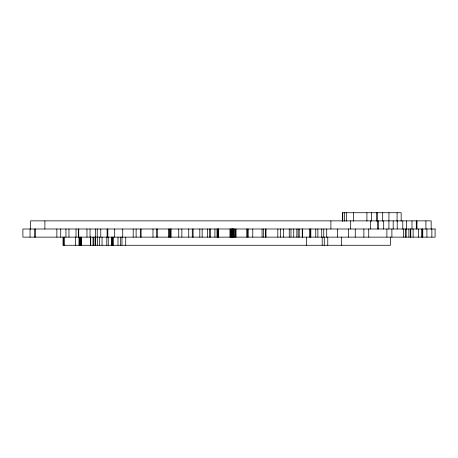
<?xml version="1.0" encoding="UTF-8"?>
<svg xmlns="http://www.w3.org/2000/svg" width="458" height="458" viewBox="0 0 458 458"><rect width="100%" height="100%" fill="white"/><g stroke="black" fill="none" stroke-linecap="round" stroke-linejoin="round"><path stroke-width="0.69" d="M431.865 229L431.865 237.135M431.155 229L431.155 220.865L30.537 220.865L30.537 229M426.908 229L426.908 237.135M425.911 220.865L425.911 229M422.768 229L422.768 237.135M422.345 229L422.345 237.135M421.492 229L421.492 237.135M418.4 229L418.4 237.135M416.969 220.865L416.969 229M416.282 220.865L416.282 229M413.127 229L413.127 237.135M412.011 220.865L412.011 229M410.774 229L410.774 237.135M410.322 229L410.322 237.135M408.874 229L408.874 237.135M406.567 220.865L406.567 229M406.154 229L406.154 237.135M405.301 229L405.301 237.135M403.641 229L403.641 237.135M402.794 220.865L402.794 229M401.156 221.214L401.156 212.724L342.338 212.724L342.338 221.214M397.218 220.865L397.218 229M397.086 212.724L397.086 221.214M393.187 220.865L393.187 229M391.899 229L391.899 237.135M390.468 237.135L390.468 245.276L63.032 245.276L63.032 237.135M388.951 212.724L388.899 229M386.895 229L386.895 237.135M383.684 220.865L383.684 229M382.682 212.724L382.682 221.214M378.6 220.865L378.6 229M377.552 220.865L377.552 229M377.335 212.724L377.335 221.214M376.436 212.724L376.436 221.214M371.587 212.724L371.587 221.214M370.482 220.865L370.482 229M368.736 229L368.736 237.135M366.915 212.724L366.915 221.214M363.87 229L363.87 237.135M355.253 229L355.253 237.135M353.37 212.724L353.37 221.214M350.685 220.865L350.685 229M348.475 229L348.475 237.135M346.322 212.724L346.322 221.214M344.651 212.724L344.651 221.214M342.756 212.724L342.756 221.214M341.491 237.135L341.491 245.276M337.58 229L337.58 237.135M330.894 220.865L330.894 229M327.762 237.135L327.762 245.276M326.709 229L326.709 237.135M324.275 237.135L324.275 245.276M323.76 229L323.76 237.135M322.197 237.135L322.197 245.276M321.734 229L321.734 237.135M317.886 229L317.886 237.135M315.757 229L315.757 237.135M310.816 229L310.816 237.135M310.392 229L310.392 237.135M309.39 229L309.39 237.135M306.631 237.135L306.631 245.276M302.36 229L302.36 237.135M302.24 229L302.24 237.135M299.211 229L299.211 237.135M298.118 229L298.118 237.135M296.836 229L296.836 237.135M293.727 229L293.727 237.135M290.973 229L290.973 237.135M289.256 229L289.256 237.135M283.542 229L283.542 237.135M280.422 229L280.422 237.135M277.829 229L277.829 237.135M265.995 229L265.995 237.135M265.566 229L265.566 237.135M263.596 229L263.596 237.135M262.085 229L262.085 237.135M252.77 229L252.77 237.135M248.087 229L248.087 237.135M247.761 229L247.761 237.135M246.77 229L246.77 237.135M236.042 229L236.042 237.135M235.418 229L235.418 237.135M234.702 229L234.702 237.135M233.82 229L233.82 237.135M233.248 229L233.248 237.135M233.025 229L233.025 237.135M232.721 229L232.721 237.135M232.395 229L232.395 237.135M232.051 229L232.051 237.135M231.931 229L231.931 237.135M231.851 229L231.851 237.135M231.067 229L231.067 237.135M230.614 229L230.614 237.135M229.962 229L229.962 237.135M218.655 229L218.655 237.135M218.363 229L218.363 237.135M218.071 229L218.071 237.135M217.493 229L217.493 237.135M217.012 229L217.012 237.135M214.916 229L214.916 237.135M210.617 229L210.617 237.135M209.34 229L209.34 237.135M207.468 229L207.468 237.135M202.161 229L202.161 237.135M199.814 229L199.814 237.135M193.104 229L193.104 237.135M192.28 229L192.28 237.135M188.742 229L188.742 237.135M181.849 229L181.849 237.135M178.734 229L178.734 237.135M171.08 229L171.08 237.135M170.324 229L170.324 237.135M170.09 229L170.09 237.135M169.071 229L169.071 237.135M168.859 229L168.859 237.135M157.174 229L157.174 237.135M156.813 229L156.813 237.135M152.978 229L152.978 237.135M141.104 229L141.104 237.135M140.297 229L140.297 237.135M136.118 229L136.118 237.135M133.198 229L133.198 237.135M125.721 237.135L125.721 245.276M122.721 229L122.721 237.135M121.983 237.135L121.983 245.276M120.5 237.135L120.5 245.276M117.992 237.135L117.992 245.276M114.7 229L114.7 237.135M113.429 237.135L113.429 245.276M112.37 237.135L112.37 245.276M112.107 237.135L112.107 245.276M111.471 237.135L111.471 245.276M108.237 237.135L108.237 245.276M107.836 229L107.836 237.135M107.103 229L107.103 237.135M106.783 237.135L106.783 245.276M102.048 237.135L102.048 245.276M100.76 229L100.76 237.135M99.478 237.135L99.478 245.276M97.577 237.135L97.577 245.276M97.233 229L97.233 237.135M95.699 237.135L95.699 245.276M95.384 237.135L95.384 245.276M95.333 229L95.333 237.135M95.241 237.135L95.241 245.276M93.861 237.135L93.861 245.276M93.043 237.135L93.043 245.276M90.73 237.135L90.73 245.276M90.615 237.135L90.615 245.276M90.466 237.135L90.466 245.276M90.375 237.135L90.375 245.276M90.049 229L90.049 237.135M86.963 229L86.963 237.135M81.587 237.135L81.587 245.276M80.997 237.135L80.997 245.276M80.247 237.135L80.247 245.276M80.081 237.135L80.081 245.276M79.652 237.135L79.652 245.276M78.988 237.135L78.988 245.276M78.747 229L78.747 237.135M78.318 229L78.318 237.135M76.034 229L76.034 237.135M75.576 237.135L75.576 245.276M68.969 229L68.969 237.135M65.941 229L65.941 237.135M64.463 237.135L64.463 245.276M63.416 237.135L63.416 245.276M60.725 229L60.725 237.135M56.861 229L56.861 237.135M44.89 220.865L44.89 229M35.421 229L35.421 237.135M34.516 229L34.516 237.135M30.051 229L30.051 237.135M435.1 229L22.9 229L22.9 237.135L435.1 237.135L435.1 229"/></g></svg>
